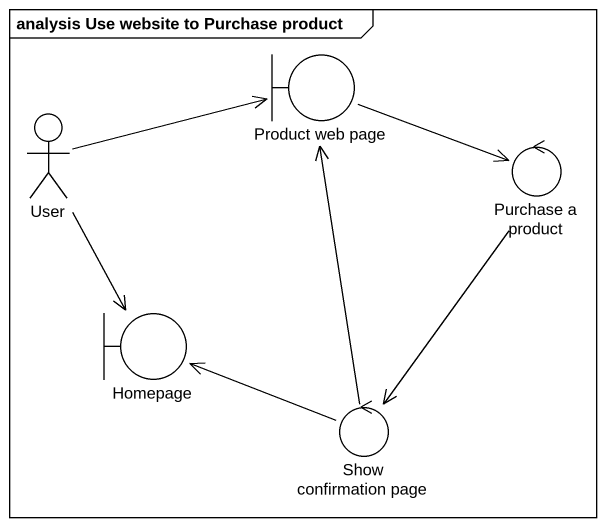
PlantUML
@startuml
mainframe analysis Use website to Purchase product
boundary "Product web page" as Product_web_page
actor User
control "Purchase a product" as Purchase_a_product
boundary Homepage
control "Show confirmation page" as Show_confirmation_page
Product_web_page -right-> Purchase_a_product
User -right-> Product_web_page
User --> Homepage
Purchase_a_product --> Show_confirmation_page
Show_confirmation_page -up-> Product_web_page
Show_confirmation_page -left-> Homepage
@enduml
